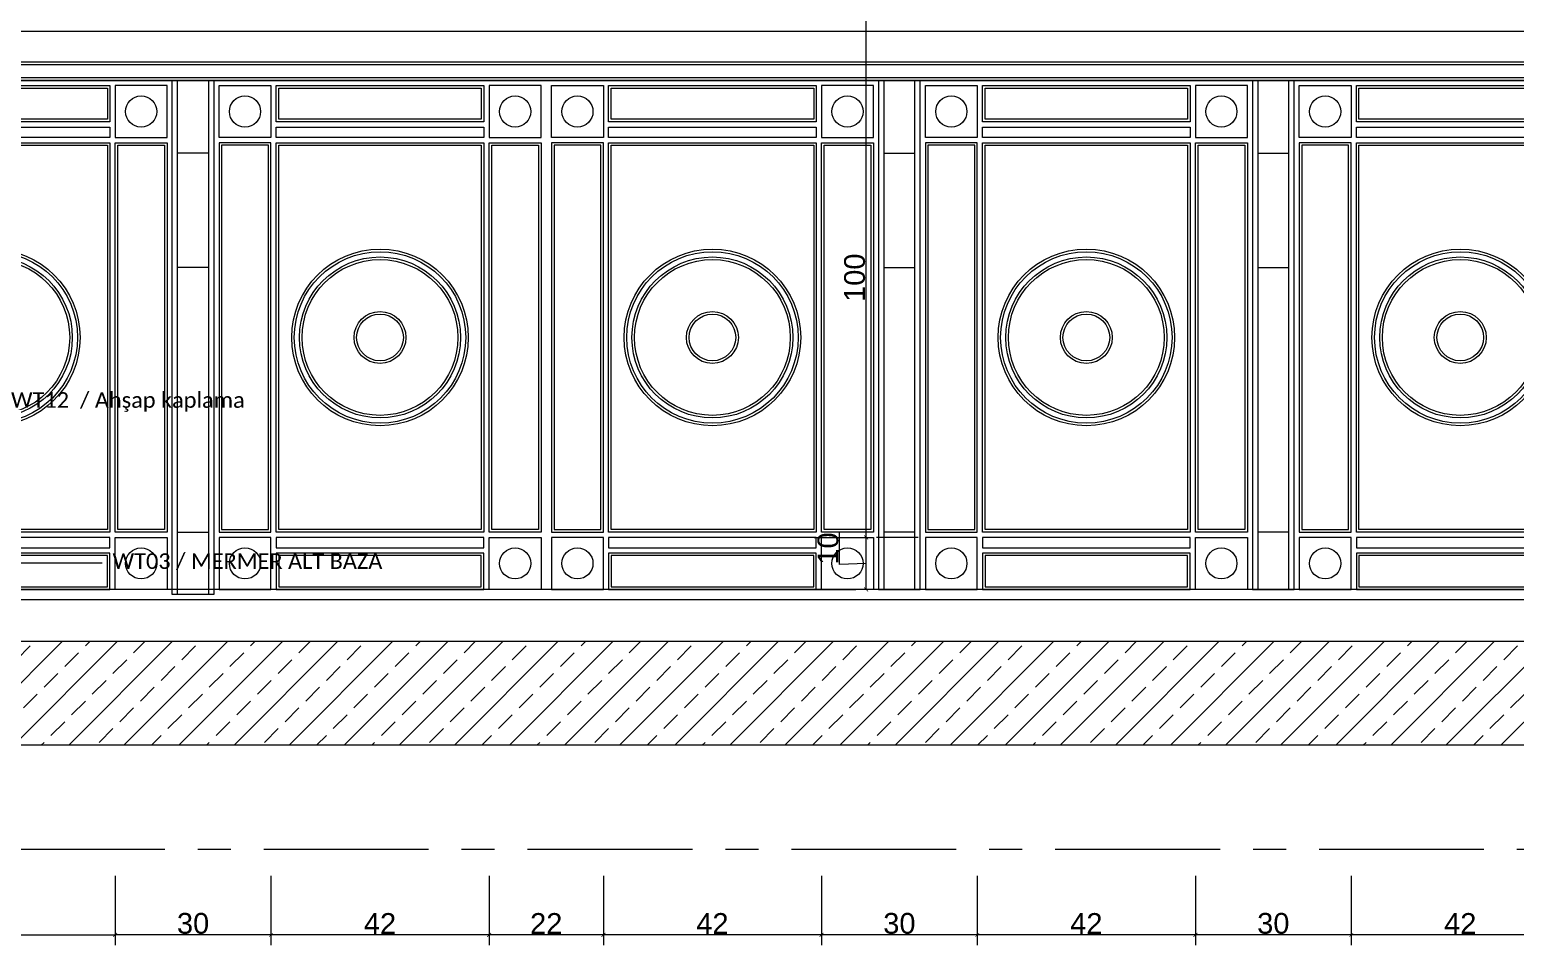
# Model space of a CAD drawing. Header units: millimetres. Extents: x 29001 to 40804, y -8833 to -5892.
# Drawn here: x 33066.4 to 33352.4, y -7188.7 to -7012.4 of the extents above; entities that cross this region are included whole.
import ezdxf
from ezdxf import colors
from ezdxf.entities.mleader import LeaderData, LeaderLine
from ezdxf.math import Vec2, Vec3

# ---------------------------------------------------------------- set-up
doc = ezdxf.new("R2010")
doc.units = ezdxf.units.MM
doc.linetypes.add('CENTER', pattern=[50.8, 31.75, -6.35, 6.35, -6.35])
doc.layers.get('0').update_dxf_attribs({"lineweight": 0})
doc.layers.get('Defpoints').update_dxf_attribs({"lineweight": 0})
for name, color, linetype, lineweight in [('xxx_Auto_Duvar_Duvar Plan Kesit', 7, 'Continuous', 0), ('xxx_Auto_Kaplama_Ahşap', 34, 'Continuous', 0), ('xxx_Auto_Kaplama_Mermer', 23, 'Continuous', 0), ('xxx_Auto_Olcu_Ic', 33, 'Continuous', 0), ('xxx_Auto_Tasiyici_KolonTarama', 253, 'Continuous', 0), ('xxx_Auto_Yardimci_Aks', 30, 'CENTER', 0), ('xxx_Auto_Yardimci_Yazi', 7, 'Continuous', 0)]:
    doc.layers.add(name, color=color, linetype=linetype, lineweight=lineweight)
doc.styles.add('AUTOBAN', font='')
doc.styles.add('narrow', font='ARIALN.TTF', dxfattribs={"height": 4})
doc.styles.get('AUTOBAN').set_extended_font_data('Helvetica Normal Tr')
doc.dimstyles.new('AUTO_DIM_1-20', dxfattribs={"dimtxt": 4, "dimasz": 0.75, "dimexe": 2, "dimexo": 10, "dimgap": 0.2, "dimtad": 1, "dimdec": 0, "dimrnd": 0.5, "dimdsep": 46, "dimtxsty": 'AUTOBAN', "dimblk": 'ARCHTICK', "dimcen": 2, "dimclrd": 256, "dimclre": 256, "dimclrt": 256, "dimadec": 0, "dimazin": 0, "dimtfac": 1, "dimtdec": 0, "dimtix": 1, "dimtofl": 0, "dimtmove": 1, "dimatfit": 3, "dimfxl": 1, "dimtolj": 1, "dimtzin": 0, "dimlwd": -1, "dimlwe": -1, "dimarcsym": 0})

# ---------------------------------------------------------------- blocks, each defined once
blk = doc.blocks.new('ÖN GÖRÜNÜŞ')
blk.add_lwpolyline([(107405.5, 22407.8), (106899.52, 22407.8), (106899.52, 22505.8), (107405.5, 22505.8)], close=True)
at = {"layer": 'xxx_Auto_Kaplama_Ahşap'}
for points in [[(106894.75, 22515.3), (107410.25, 22515.3)], [(107404.98, 22509.3), (106900.02, 22509.3)], [(107404.98, 22508.8), (106900.52, 22508.8)], [(107404.98, 22506.3), (106900.02, 22506.3)], [(107404.98, 22505.8), (106900.02, 22505.8)]]:
    blk.add_lwpolyline(points, dxfattribs=at)
for points in [[(106910.46, 22504.8), (106955.96, 22504.8), (106955.96, 22497.8), (106910.46, 22497.8)], [(106910.96, 22504.3), (106955.46, 22504.3), (106955.46, 22498.3), (106910.96, 22498.3)], [(106956.96, 22494.8), (106966.96, 22494.8), (106966.96, 22504.8), (106956.96, 22504.8)], [(106967.96, 22406.8), (106967.96, 22505.8), (106975.96, 22505.8), (106975.96, 22406.8)], [(106968.96, 22406.8), (106968.96, 22505.8), (106974.96, 22505.8), (106974.96, 22406.8)], [(106986.96, 22494.8), (106976.96, 22494.8), (106976.96, 22504.8), (106986.96, 22504.8)], [(106987.96, 22504.8), (107027.97, 22504.8), (107027.97, 22497.8), (106987.96, 22497.8)], [(106988.46, 22504.3), (107027.47, 22504.3), (107027.47, 22498.3), (106988.46, 22498.3)], [(107028.97, 22494.8), (107038.97, 22494.8), (107038.97, 22504.8), (107028.97, 22504.8)], [(107050.97, 22494.8), (107040.97, 22494.8), (107040.97, 22504.8), (107050.97, 22504.8)], [(107051.97, 22504.8), (107091.97, 22504.8), (107091.97, 22497.8), (107051.97, 22497.8)], [(107052.47, 22504.3), (107091.47, 22504.3), (107091.47, 22498.3), (107052.47, 22498.3)], [(107092.97, 22494.8), (107102.97, 22494.8), (107102.97, 22504.8), (107092.97, 22504.8)], [(107111.97, 22407.8), (107111.97, 22505.8), (107103.97, 22505.8), (107103.97, 22407.8)], [(107110.97, 22407.8), (107110.97, 22505.8), (107104.97, 22505.8), (107104.97, 22407.8)], [(107122.97, 22494.8), (107112.97, 22494.8), (107112.97, 22504.8), (107122.97, 22504.8)], [(107123.97, 22504.8), (107163.97, 22504.8), (107163.97, 22497.8), (107123.97, 22497.8)], [(107124.47, 22504.3), (107163.47, 22504.3), (107163.47, 22498.3), (107124.47, 22498.3)], [(107164.97, 22494.8), (107174.97, 22494.8), (107174.97, 22504.8), (107164.97, 22504.8)], [(107183.97, 22407.8), (107183.97, 22505.8), (107175.97, 22505.8), (107175.97, 22407.8)], [(107182.97, 22407.8), (107182.97, 22505.8), (107176.97, 22505.8), (107176.97, 22407.8)], [(107194.97, 22494.8), (107184.97, 22494.8), (107184.97, 22504.8), (107194.97, 22504.8)], [(107195.97, 22504.8), (107235.97, 22504.8), (107235.97, 22497.8), (107195.97, 22497.8)], [(107196.47, 22504.3), (107235.47, 22504.3), (107235.47, 22498.3), (107196.47, 22498.3)], [(106910.46, 22496.8), (106955.96, 22496.8), (106955.96, 22494.8), (106910.46, 22494.8)], [(106987.96, 22496.8), (107027.97, 22496.8), (107027.97, 22494.8), (106987.96, 22494.8)], [(107051.97, 22496.8), (107091.97, 22496.8), (107091.97, 22494.8), (107051.97, 22494.8)], [(107123.97, 22496.8), (107163.97, 22496.8), (107163.97, 22494.8), (107123.97, 22494.8)], [(107195.97, 22496.8), (107235.97, 22496.8), (107235.97, 22494.8), (107195.97, 22494.8)], [(106910.46, 22493.8), (106955.96, 22493.8), (106955.96, 22418.8), (106910.46, 22418.8)], [(106910.96, 22493.3), (106955.46, 22493.3), (106955.46, 22419.3), (106910.96, 22419.3)], [(106956.96, 22493.8), (106966.96, 22493.8), (106966.96, 22418.8), (106956.96, 22418.8)], [(106957.46, 22493.3), (106966.46, 22493.3), (106966.46, 22419.3), (106957.46, 22419.3)], [(106986.96, 22493.8), (106976.96, 22493.8), (106976.96, 22418.8), (106986.96, 22418.8)], [(106986.46, 22493.3), (106977.46, 22493.3), (106977.46, 22419.3), (106986.46, 22419.3)], [(106987.96, 22493.8), (107027.97, 22493.8), (107027.97, 22418.8), (106987.96, 22418.8)], [(106988.46, 22493.3), (107027.47, 22493.3), (107027.47, 22419.3), (106988.46, 22419.3)], [(107028.97, 22493.8), (107038.97, 22493.8), (107038.97, 22418.8), (107028.97, 22418.8)], [(107029.47, 22493.3), (107038.47, 22493.3), (107038.47, 22419.3), (107029.47, 22419.3)], [(107050.97, 22493.8), (107040.97, 22493.8), (107040.97, 22418.8), (107050.97, 22418.8)], [(107050.47, 22493.3), (107041.47, 22493.3), (107041.47, 22419.3), (107050.47, 22419.3)], [(107051.97, 22493.8), (107091.97, 22493.8), (107091.97, 22418.8), (107051.97, 22418.8)], [(107052.47, 22493.3), (107091.47, 22493.3), (107091.47, 22419.3), (107052.47, 22419.3)], [(107092.97, 22493.8), (107102.97, 22493.8), (107102.97, 22418.8), (107092.97, 22418.8)], [(107093.47, 22493.3), (107102.47, 22493.3), (107102.47, 22419.3), (107093.47, 22419.3)], [(107122.97, 22493.8), (107112.97, 22493.8), (107112.97, 22418.8), (107122.97, 22418.8)], [(107122.47, 22493.3), (107113.47, 22493.3), (107113.47, 22419.3), (107122.47, 22419.3)], [(107123.97, 22493.8), (107163.97, 22493.8), (107163.97, 22418.8), (107123.97, 22418.8)], [(107124.47, 22493.3), (107163.47, 22493.3), (107163.47, 22419.3), (107124.47, 22419.3)], [(107164.97, 22493.8), (107174.97, 22493.8), (107174.97, 22418.8), (107164.97, 22418.8)], [(107165.47, 22493.3), (107174.47, 22493.3), (107174.47, 22419.3), (107165.47, 22419.3)], [(107194.97, 22493.8), (107184.97, 22493.8), (107184.97, 22418.8), (107194.97, 22418.8)], [(107194.47, 22493.3), (107185.47, 22493.3), (107185.47, 22419.3), (107194.47, 22419.3)], [(107195.97, 22493.8), (107235.97, 22493.8), (107235.97, 22418.8), (107195.97, 22418.8)], [(107196.47, 22493.3), (107235.47, 22493.3), (107235.47, 22419.3), (107196.47, 22419.3)], [(106910.46, 22415.8), (106955.96, 22415.8), (106955.96, 22417.8), (106910.46, 22417.8)], [(106956.96, 22417.8), (106966.96, 22417.8), (106966.96, 22407.8), (106956.96, 22407.8)], [(106986.96, 22417.8), (106976.96, 22417.8), (106976.96, 22407.8), (106986.96, 22407.8)], [(106987.96, 22415.8), (107027.97, 22415.8), (107027.97, 22417.8), (106987.96, 22417.8)], [(107028.97, 22417.8), (107038.97, 22417.8), (107038.97, 22407.8), (107028.97, 22407.8)], [(107050.97, 22417.8), (107040.97, 22417.8), (107040.97, 22407.8), (107050.97, 22407.8)], [(107051.97, 22415.8), (107091.97, 22415.8), (107091.97, 22417.8), (107051.97, 22417.8)], [(107092.97, 22417.8), (107102.97, 22417.8), (107102.97, 22407.8), (107092.97, 22407.8)], [(107122.97, 22417.8), (107112.97, 22417.8), (107112.97, 22407.8), (107122.97, 22407.8)], [(107123.97, 22415.8), (107163.97, 22415.8), (107163.97, 22417.8), (107123.97, 22417.8)], [(107164.97, 22417.8), (107174.97, 22417.8), (107174.97, 22407.8), (107164.97, 22407.8)], [(107194.97, 22417.8), (107184.97, 22417.8), (107184.97, 22407.8), (107194.97, 22407.8)], [(107195.97, 22415.8), (107235.97, 22415.8), (107235.97, 22417.8), (107195.97, 22417.8)], [(106910.46, 22407.8), (106955.96, 22407.8), (106955.96, 22414.8), (106910.46, 22414.8)], [(106910.96, 22408.3), (106955.46, 22408.3), (106955.46, 22414.3), (106910.96, 22414.3)], [(106987.96, 22407.8), (107027.97, 22407.8), (107027.97, 22414.8), (106987.96, 22414.8)], [(106988.46, 22408.3), (107027.47, 22408.3), (107027.47, 22414.3), (106988.46, 22414.3)], [(107051.97, 22407.8), (107091.97, 22407.8), (107091.97, 22414.8), (107051.97, 22414.8)], [(107052.47, 22408.3), (107091.47, 22408.3), (107091.47, 22414.3), (107052.47, 22414.3)], [(107123.97, 22407.8), (107163.97, 22407.8), (107163.97, 22414.8), (107123.97, 22414.8)], [(107124.47, 22408.3), (107163.47, 22408.3), (107163.47, 22414.3), (107124.47, 22414.3)], [(107195.97, 22407.8), (107235.97, 22407.8), (107235.97, 22414.8), (107195.97, 22414.8)], [(107196.47, 22408.3), (107235.47, 22408.3), (107235.47, 22414.3), (107196.47, 22414.3)]]:
    blk.add_lwpolyline(points, close=True, dxfattribs=at)
at = {"layer": 'xxx_Auto_Kaplama_Ahşap', "elevation": 0.02}
for points in [[(106974.96, 22491.8), (106968.96, 22491.8)], [(107104.97, 22491.8), (107110.97, 22491.8)], [(107176.97, 22491.8), (107182.97, 22491.8)], [(106974.96, 22469.8), (106968.96, 22469.8)], [(107104.97, 22469.8), (107110.97, 22469.8)], [(107176.97, 22469.8), (107182.97, 22469.8)], [(106968.96, 22418.8), (106974.96, 22418.8)], [(107110.97, 22418.8), (107104.97, 22418.8)], [(107182.97, 22418.8), (107176.97, 22418.8)]]:
    blk.add_lwpolyline(points, dxfattribs=at)
at = {"layer": 'xxx_Auto_Kaplama_Ahşap'}
for centre, radius in [((106961.96, 22499.8), 3), ((106981.96, 22499.8), 3), ((107033.97, 22499.8), 3), ((107045.97, 22499.8), 3), ((107097.97, 22499.8), 3), ((107117.97, 22499.8), 3), ((107169.97, 22499.8), 3), ((107189.97, 22499.8), 3), ((106933.21, 22456.3), 17), ((106933.21, 22456.3), 16.5), ((107007.96, 22456.3), 17), ((107007.96, 22456.3), 16.5), ((107071.97, 22456.3), 17), ((107071.97, 22456.3), 16.5), ((107143.97, 22456.3), 17), ((107143.97, 22456.3), 16.5), ((107215.97, 22456.3), 17), ((107215.97, 22456.3), 16.5), ((106933.21, 22456.3), 15.5), ((106933.21, 22456.3), 15), ((107007.96, 22456.3), 15.5), ((107007.96, 22456.3), 15), ((107071.97, 22456.3), 15.5), ((107071.97, 22456.3), 15), ((107143.97, 22456.3), 15.5), ((107143.97, 22456.3), 15), ((107215.97, 22456.3), 15.5), ((107215.97, 22456.3), 15), ((107007.96, 22456.3), 5), ((107071.97, 22456.3), 5), ((107143.97, 22456.3), 5), ((107215.97, 22456.3), 5), ((107007.96, 22456.3), 4.5), ((107071.97, 22456.3), 4.5), ((107143.97, 22456.3), 4.5), ((107215.97, 22456.3), 4.5), ((106961.96, 22412.8), 3), ((106981.96, 22412.8), 3), ((107033.97, 22412.8), 3), ((107045.97, 22412.8), 3), ((107097.97, 22412.8), 3), ((107117.97, 22412.8), 3), ((107169.97, 22412.8), 3), ((107189.97, 22412.8), 3)]:
    blk.add_circle(centre, radius, dxfattribs=at)
blk = doc.blocks.new('_Dot')
at = {"color": 0, "linetype": 'ByBlock', "lineweight": -2}
blk.add_line((-0.5, 0), (-1, 0), dxfattribs=at)
at = {"color": 0, "linetype": 'ByBlock', "const_width": 0.5}
blk.add_lwpolyline([(-0.25, 0, 1), (0.25, 0, 1)], format="xyb", close=True, dxfattribs=at)
blk = doc.blocks.new('_ArchTick')
at = {"color": 0, "linetype": 'ByBlock', "const_width": 0.15}
blk.add_lwpolyline([(-0.5, -0.5), (0.5, 0.5)], dxfattribs=at)
blk = doc.blocks.new('*D153')
at = {"layer": 'Defpoints', "color": 0, "transparency": 16777216}
for p in [(33227.43, -7110.16), (33227.43, -7110.16), (33227.43, -7120.16)]:
    blk.add_point(p, dxfattribs=at)
at = {"layer": 'xxx_Auto_Olcu_Ic', "transparency": 16777216}
for p, q in [((33217.43, -7110.16), (33225.43, -7110.16)), ((33222.3, -7115.36), (33222.3, -7109.24)), ((33227.43, -7120.16), (33227.43, -7110.16)), ((33227.43, -7115.16), (33222.3, -7115.36)), ((33217.43, -7120.16), (33225.43, -7120.16))]:
    blk.add_line(p, q, dxfattribs=at)
at = {"layer": 'xxx_Auto_Olcu_Ic', "transparency": 16777216, "xscale": 0.75, "yscale": 0.75, "zscale": 0.75}
for p, rotation in [((33227.43, -7110.16), 90), ((33227.43, -7120.16), 270)]:
    blk.add_blockref('_ArchTick', p, dxfattribs=dict(at, rotation=rotation))
at = {"layer": 'xxx_Auto_Olcu_Ic', "transparency": 16777216, "insert": (33220.1, -7112.3), "char_height": 4, "attachment_point": 5, "rotation": 90, "style": 'AUTOBAN'}
blk.add_mtext('\\A1;10', dxfattribs=at)
blk = doc.blocks.new('*D154')
at = {"layer": 'Defpoints', "color": 0, "transparency": 16777216}
for p in [(33227.43, -7010.16), (33227.43, -7010.16), (33227.43, -7110.16)]:
    blk.add_point(p, dxfattribs=at)
at = {"layer": 'xxx_Auto_Olcu_Ic', "transparency": 16777216}
for p, q in [((33217.43, -7010.16), (33225.43, -7010.16)), ((33227.43, -7110.16), (33227.43, -7010.16)), ((33237.43, -7110.16), (33229.43, -7110.16))]:
    blk.add_line(p, q, dxfattribs=at)
at = {"layer": 'xxx_Auto_Olcu_Ic', "transparency": 16777216, "xscale": 0.75, "yscale": 0.75, "zscale": 0.75}
for p, rotation in [((33227.43, -7010.16), 90), ((33227.43, -7110.16), 270)]:
    blk.add_blockref('_ArchTick', p, dxfattribs=dict(at, rotation=rotation))
at = {"layer": 'xxx_Auto_Olcu_Ic', "transparency": 16777216, "insert": (33225.23, -7060.16), "char_height": 4, "attachment_point": 5, "rotation": 90, "style": 'AUTOBAN'}
blk.add_mtext('\\A1;100', dxfattribs=at)
blk = doc.blocks.new('*D167')
at = {"layer": 'Defpoints', "color": 0, "transparency": 16777216}
for p in [(33320.84, -7165.32), (33362.84, -7165.32), (33320.84, -7186.69)]:
    blk.add_point(p, dxfattribs=at)
at = {"layer": 'xxx_Auto_Olcu_Ic', "transparency": 16777216}
for p, q in [((33320.84, -7175.32), (33320.84, -7188.69)), ((33362.84, -7175.32), (33362.84, -7188.69)), ((33362.84, -7186.69), (33320.84, -7186.69))]:
    blk.add_line(p, q, dxfattribs=at)
at = {"layer": 'xxx_Auto_Olcu_Ic', "transparency": 16777216, "xscale": 0.75, "yscale": 0.75, "zscale": 0.75, "rotation": 180}
blk.add_blockref('_ArchTick', (33320.84, -7186.69), dxfattribs=at)
at = {"layer": 'xxx_Auto_Olcu_Ic', "transparency": 16777216, "xscale": 0.75, "yscale": 0.75, "zscale": 0.75}
blk.add_blockref('_ArchTick', (33362.84, -7186.69), dxfattribs=at)
at = {"layer": 'xxx_Auto_Olcu_Ic', "transparency": 16777216, "insert": (33341.84, -7184.49), "char_height": 4, "attachment_point": 5, "style": 'AUTOBAN'}
blk.add_mtext('\\A1;42', dxfattribs=at)
blk = doc.blocks.new('*D168')
at = {"layer": 'Defpoints', "color": 0, "transparency": 16777216}
for p in [(33290.84, -7165.32), (33320.84, -7165.32), (33290.84, -7186.69)]:
    blk.add_point(p, dxfattribs=at)
at = {"layer": 'xxx_Auto_Olcu_Ic', "transparency": 16777216}
for p, q in [((33290.84, -7175.32), (33290.84, -7188.69)), ((33320.84, -7175.32), (33320.84, -7188.69)), ((33320.84, -7186.69), (33290.84, -7186.69))]:
    blk.add_line(p, q, dxfattribs=at)
at = {"layer": 'xxx_Auto_Olcu_Ic', "transparency": 16777216, "xscale": 0.75, "yscale": 0.75, "zscale": 0.75, "rotation": 180}
blk.add_blockref('_ArchTick', (33290.84, -7186.69), dxfattribs=at)
at = {"layer": 'xxx_Auto_Olcu_Ic', "transparency": 16777216, "xscale": 0.75, "yscale": 0.75, "zscale": 0.75}
blk.add_blockref('_ArchTick', (33320.84, -7186.69), dxfattribs=at)
at = {"layer": 'xxx_Auto_Olcu_Ic', "transparency": 16777216, "insert": (33305.84, -7184.49), "char_height": 4, "attachment_point": 5, "style": 'AUTOBAN'}
blk.add_mtext('\\A1;30', dxfattribs=at)
blk = doc.blocks.new('*D169')
at = {"layer": 'Defpoints', "color": 0, "transparency": 16777216}
for p in [(33218.84, -7165.32), (33248.84, -7165.32), (33218.84, -7186.69)]:
    blk.add_point(p, dxfattribs=at)
at = {"layer": 'xxx_Auto_Olcu_Ic', "transparency": 16777216}
for p, q in [((33218.84, -7175.32), (33218.84, -7188.69)), ((33248.84, -7175.32), (33248.84, -7188.69)), ((33248.84, -7186.69), (33218.84, -7186.69))]:
    blk.add_line(p, q, dxfattribs=at)
at = {"layer": 'xxx_Auto_Olcu_Ic', "transparency": 16777216, "xscale": 0.75, "yscale": 0.75, "zscale": 0.75, "rotation": 180}
blk.add_blockref('_ArchTick', (33218.84, -7186.69), dxfattribs=at)
at = {"layer": 'xxx_Auto_Olcu_Ic', "transparency": 16777216, "xscale": 0.75, "yscale": 0.75, "zscale": 0.75}
blk.add_blockref('_ArchTick', (33248.84, -7186.69), dxfattribs=at)
at = {"layer": 'xxx_Auto_Olcu_Ic', "transparency": 16777216, "insert": (33233.84, -7184.49), "char_height": 4, "attachment_point": 5, "style": 'AUTOBAN'}
blk.add_mtext('\\A1;30', dxfattribs=at)
blk = doc.blocks.new('*D170')
at = {"layer": 'Defpoints', "color": 0, "transparency": 16777216}
for p in [(33248.84, -7165.32), (33290.84, -7165.32), (33248.84, -7186.69)]:
    blk.add_point(p, dxfattribs=at)
at = {"layer": 'xxx_Auto_Olcu_Ic', "transparency": 16777216}
for p, q in [((33248.84, -7175.32), (33248.84, -7188.69)), ((33290.84, -7175.32), (33290.84, -7188.69)), ((33290.84, -7186.69), (33248.84, -7186.69))]:
    blk.add_line(p, q, dxfattribs=at)
at = {"layer": 'xxx_Auto_Olcu_Ic', "transparency": 16777216, "xscale": 0.75, "yscale": 0.75, "zscale": 0.75, "rotation": 180}
blk.add_blockref('_ArchTick', (33248.84, -7186.69), dxfattribs=at)
at = {"layer": 'xxx_Auto_Olcu_Ic', "transparency": 16777216, "xscale": 0.75, "yscale": 0.75, "zscale": 0.75}
blk.add_blockref('_ArchTick', (33290.84, -7186.69), dxfattribs=at)
at = {"layer": 'xxx_Auto_Olcu_Ic', "transparency": 16777216, "insert": (33269.84, -7184.49), "char_height": 4, "attachment_point": 5, "style": 'AUTOBAN'}
blk.add_mtext('\\A1;42', dxfattribs=at)
blk = doc.blocks.new('*D171')
at = {"layer": 'Defpoints', "color": 0, "transparency": 16777216}
for p in [(33176.84, -7165.32), (33218.84, -7165.32), (33176.84, -7186.69)]:
    blk.add_point(p, dxfattribs=at)
at = {"layer": 'xxx_Auto_Olcu_Ic', "transparency": 16777216}
for p, q in [((33176.84, -7175.32), (33176.84, -7188.69)), ((33218.84, -7175.32), (33218.84, -7188.69)), ((33218.84, -7186.69), (33176.84, -7186.69))]:
    blk.add_line(p, q, dxfattribs=at)
at = {"layer": 'xxx_Auto_Olcu_Ic', "transparency": 16777216, "xscale": 0.75, "yscale": 0.75, "zscale": 0.75, "rotation": 180}
blk.add_blockref('_ArchTick', (33176.84, -7186.69), dxfattribs=at)
at = {"layer": 'xxx_Auto_Olcu_Ic', "transparency": 16777216, "xscale": 0.75, "yscale": 0.75, "zscale": 0.75}
blk.add_blockref('_ArchTick', (33218.84, -7186.69), dxfattribs=at)
at = {"layer": 'xxx_Auto_Olcu_Ic', "transparency": 16777216, "insert": (33197.84, -7184.49), "char_height": 4, "attachment_point": 5, "style": 'AUTOBAN'}
blk.add_mtext('\\A1;42', dxfattribs=at)
blk = doc.blocks.new('*D172')
at = {"layer": 'Defpoints', "color": 0, "transparency": 16777216}
for p in [(33154.84, -7165.32), (33176.84, -7165.32), (33154.84, -7186.69)]:
    blk.add_point(p, dxfattribs=at)
at = {"layer": 'xxx_Auto_Olcu_Ic', "transparency": 16777216}
for p, q in [((33154.84, -7175.32), (33154.84, -7188.69)), ((33176.84, -7175.32), (33176.84, -7188.69)), ((33176.84, -7186.69), (33154.84, -7186.69))]:
    blk.add_line(p, q, dxfattribs=at)
at = {"layer": 'xxx_Auto_Olcu_Ic', "transparency": 16777216, "xscale": 0.75, "yscale": 0.75, "zscale": 0.75, "rotation": 180}
blk.add_blockref('_ArchTick', (33154.84, -7186.69), dxfattribs=at)
at = {"layer": 'xxx_Auto_Olcu_Ic', "transparency": 16777216, "xscale": 0.75, "yscale": 0.75, "zscale": 0.75}
blk.add_blockref('_ArchTick', (33176.84, -7186.69), dxfattribs=at)
at = {"layer": 'xxx_Auto_Olcu_Ic', "transparency": 16777216, "insert": (33165.84, -7184.49), "char_height": 4, "attachment_point": 5, "style": 'AUTOBAN'}
blk.add_mtext('\\A1;22', dxfattribs=at)
blk = doc.blocks.new('*D173')
at = {"layer": 'Defpoints', "color": 0, "transparency": 16777216}
for p in [(33112.83, -7165.32), (33154.84, -7165.32), (33112.83, -7186.69)]:
    blk.add_point(p, dxfattribs=at)
at = {"layer": 'xxx_Auto_Olcu_Ic', "transparency": 16777216}
for p, q in [((33112.83, -7175.32), (33112.83, -7188.69)), ((33154.84, -7175.32), (33154.84, -7188.69)), ((33154.84, -7186.69), (33112.83, -7186.69))]:
    blk.add_line(p, q, dxfattribs=at)
at = {"layer": 'xxx_Auto_Olcu_Ic', "transparency": 16777216, "xscale": 0.75, "yscale": 0.75, "zscale": 0.75, "rotation": 180}
blk.add_blockref('_ArchTick', (33112.83, -7186.69), dxfattribs=at)
at = {"layer": 'xxx_Auto_Olcu_Ic', "transparency": 16777216, "xscale": 0.75, "yscale": 0.75, "zscale": 0.75}
blk.add_blockref('_ArchTick', (33154.84, -7186.69), dxfattribs=at)
at = {"layer": 'xxx_Auto_Olcu_Ic', "transparency": 16777216, "insert": (33133.83, -7184.49), "char_height": 4, "attachment_point": 5, "style": 'AUTOBAN'}
blk.add_mtext('\\A1;42', dxfattribs=at)
blk = doc.blocks.new('*D174')
at = {"layer": 'Defpoints', "color": 0, "transparency": 16777216}
for p in [(33112.83, -7165.32), (33082.83, -7175.32), (33082.83, -7186.69)]:
    blk.add_point(p, dxfattribs=at)
at = {"layer": 'xxx_Auto_Olcu_Ic', "transparency": 16777216}
for p, q in [((33112.83, -7175.32), (33112.83, -7188.69)), ((33082.83, -7185.32), (33082.83, -7188.69)), ((33112.83, -7186.69), (33082.83, -7186.69))]:
    blk.add_line(p, q, dxfattribs=at)
at = {"layer": 'xxx_Auto_Olcu_Ic', "transparency": 16777216, "xscale": 0.75, "yscale": 0.75, "zscale": 0.75, "rotation": 180}
blk.add_blockref('_ArchTick', (33082.83, -7186.69), dxfattribs=at)
at = {"layer": 'xxx_Auto_Olcu_Ic', "transparency": 16777216, "xscale": 0.75, "yscale": 0.75, "zscale": 0.75}
blk.add_blockref('_ArchTick', (33112.83, -7186.69), dxfattribs=at)
at = {"layer": 'xxx_Auto_Olcu_Ic', "transparency": 16777216, "insert": (33097.83, -7184.49), "char_height": 4, "attachment_point": 5, "style": 'AUTOBAN'}
blk.add_mtext('\\A1;30', dxfattribs=at)
blk = doc.blocks.new('*D175')
at = {"layer": 'Defpoints', "color": 0, "transparency": 16777216}
for p in [(33035.39, -7165.32), (33082.83, -7165.32), (33082.83, -7186.69)]:
    blk.add_point(p, dxfattribs=at)
at = {"layer": 'xxx_Auto_Olcu_Ic', "transparency": 16777216}
for p, q in [((33035.39, -7175.32), (33035.39, -7188.69)), ((33082.83, -7175.32), (33082.83, -7188.69)), ((33035.39, -7186.69), (33082.83, -7186.69))]:
    blk.add_line(p, q, dxfattribs=at)
at = {"layer": 'xxx_Auto_Olcu_Ic', "transparency": 16777216, "xscale": 0.75, "yscale": 0.75, "zscale": 0.75, "rotation": 180}
blk.add_blockref('_ArchTick', (33035.39, -7186.69), dxfattribs=at)
at = {"layer": 'xxx_Auto_Olcu_Ic', "transparency": 16777216, "xscale": 0.75, "yscale": 0.75, "zscale": 0.75}
blk.add_blockref('_ArchTick', (33082.83, -7186.69), dxfattribs=at)
at = {"layer": 'xxx_Auto_Olcu_Ic', "transparency": 16777216, "insert": (33059.11, -7184.49), "char_height": 4, "attachment_point": 5, "style": 'AUTOBAN'}
blk.add_mtext('\\A1;48', dxfattribs=at)

msp = doc.modelspace()

# ---------------------------------------------------------------- hatches: boundary and pattern name
at = {"layer": 'xxx_Auto_Tasiyici_KolonTarama'}
h = msp.add_hatch(dxfattribs=at)
h.set_pattern_fill('ANSI33', color=256, scale=30)
h.set_pattern_definition([(45, (-20270.141, -30976.028), (-5.3033009, 5.3033009), []), (45, (-20264.8375, -30976.028), (-5.3033009, 5.3033009), [3.75, -1.875])])
h.paths.add_polyline_path([(33549.59, -7150.16), (33549.59, -7130.16), (32947.28, -7130.16), (32947.28, -7150.16)])

# ---------------------------------------------------------------- linework, layer by layer
at = {"layer": 'xxx_Auto_Duvar_Duvar Plan Kesit', "elevation": -0.02}
for points in [[(32947.28, -7130.16), (33549.98, -7130.16)], [(33549.59, -7150.16), (32947.28, -7150.16)]]:
    msp.add_lwpolyline(points, dxfattribs=at)
at = {"layer": 'xxx_Auto_Kaplama_Mermer'}
for points in [[(33549.59, -7120.16), (32947.28, -7120.16)], [(33549.59, -7122.16), (32947.28, -7122.16)]]:
    msp.add_lwpolyline(points, dxfattribs=at)
at = {"layer": 'xxx_Auto_Yardimci_Aks'}
msp.add_lwpolyline([(33549.59, -7153), (33549.59, -7170.23), (32947.28, -7170.23), (32947.28, -6663.31), (33549.59, -6663.31), (33549.59, -7150.16)], dxfattribs=at)

# ---------------------------------------------------------------- block references
at = {"layer": 'xxx_Auto_Kaplama_Ahşap'}
msp.add_blockref('ÖN GÖRÜNÜŞ', (-73874.13, -29527.96), dxfattribs=at)

# ---------------------------------------------------------------- dimensions: what is measured, and where the dimension line sits
at = {"layer": 'xxx_Auto_Olcu_Ic'}
dim = msp.add_linear_dim(base=(33227.43, -7010.16), p1=(33227.43, -7110.16), p2=(33227.43, -7010.16), angle=90, dimstyle='AUTO_DIM_1-20', dxfattribs=at)
dim.commit()
dim.dimension.update_dxf_attribs({"geometry": '*D154', "text_midpoint": (33225.23, -7060.16)})
dim = msp.add_linear_dim(base=(33227.43, -7110.16), p1=(33227.43, -7120.16), p2=(33227.43, -7110.16), angle=90, dimstyle='AUTO_DIM_1-20', dxfattribs=at)
dim.commit()
dim.dimension.update_dxf_attribs({"geometry": '*D153', "text_midpoint": (33222.3, -7115.16), "dimtype": 160})
for base, p1, p2, picture, middle in [((33082.83, -7186.69), (33035.39, -7165.32), (33082.83, -7165.32), '*D175', (33059.11, -7184.49)), ((33082.83, -7186.69), (33112.83, -7165.32), (33082.83, -7175.32), '*D174', (33097.83, -7184.49)), ((33112.83, -7186.69), (33154.84, -7165.32), (33112.83, -7165.32), '*D173', (33133.83, -7184.49)), ((33154.84, -7186.69), (33176.84, -7165.32), (33154.84, -7165.32), '*D172', (33165.84, -7184.49)), ((33176.84, -7186.69), (33218.84, -7165.32), (33176.84, -7165.32), '*D171', (33197.84, -7184.49)), ((33218.84, -7186.69), (33248.84, -7165.32), (33218.84, -7165.32), '*D169', (33233.84, -7184.49)), ((33248.84, -7186.69), (33290.84, -7165.32), (33248.84, -7165.32), '*D170', (33269.84, -7184.49)), ((33290.84, -7186.69), (33320.84, -7165.32), (33290.84, -7165.32), '*D168', (33305.84, -7184.49)), ((33320.84, -7186.69), (33362.84, -7165.32), (33320.84, -7165.32), '*D167', (33341.84, -7184.49))]:
    dim = msp.add_linear_dim(base=base, p1=p1, p2=p2, dimstyle='AUTO_DIM_1-20', override={"dimfxl": 4}, dxfattribs=at)
    dim.commit()
    dim.dimension.update_dxf_attribs({"geometry": picture, "text_midpoint": middle})

# ---------------------------------------------------------------- leaders
at = {"layer": 'xxx_Auto_Yardimci_Yazi'}
ml = msp.add_multileader_mtext('Standard', dxfattribs=at)
ml.set_content('{\\fCalibri Light|b0|i0|c162|p34;WT12  / Ahşap kaplama}', color=256, style='narrow')
ml.set_leader_properties(color=256, linetype='ByLayer', lineweight=-1)
ml.set_arrow_properties(name='DOT')
ml.build(insert=Vec2(0, 0))
ml.multileader.update_dxf_attribs({"dogleg_length": 49.61, "arrow_head_size": 1.2})
ctx = ml.context
ctx.base_point, ctx.char_height, ctx.arrow_head_size, ctx.plane_origin = Vec3(33060.77, -7084.12, 0.02), 3, 1.2, Vec3(32701, -6985.89, 0.02)
notes = []
notes.append((ctx, [(0, (1, 1, 0), (33058.95, -7084.12, 0.02), (1, 0), 1.82, [(0, [(33054.98, -7097.09, 0.02)], 0, [])])]))
ctx.mtext.insert, ctx.mtext.width, ctx.mtext.defined_height, ctx.mtext.flow_direction = Vec3(33062.77, -7082.2, 0.02), 186.3768, 39.78, 5
ml = msp.add_multileader_mtext('Standard', dxfattribs=at)
ml.set_content('{\\fCalibri Light|b0|i0|c162|p34;WT03 / MERMER ALT BAZA}', color=256, style='narrow')
ml.set_leader_properties(color=256, linetype='ByLayer', lineweight=-1)
ml.set_arrow_properties(name='DOT')
ml.build(insert=Vec2(0, 0))
ml.multileader.update_dxf_attribs({"dogleg_length": 49.61, "arrow_head_size": 1.2})
ctx = ml.context
ctx.base_point, ctx.char_height, ctx.arrow_head_size, ctx.plane_origin = Vec3(33080.33, -7115.03, 0.02), 3, 1.2, Vec3(32734.31, -6989.34, 0.02)
notes.append((ctx, [(0, (1, 1, 0), (33064.53, -7115.03, 0.02), (1, 0), 15.8, [(0, [(33053.84, -7115.03, 0.02)], 0, [])])]))
ctx.mtext.insert, ctx.mtext.width, ctx.mtext.defined_height, ctx.mtext.flow_direction = Vec3(33082.33, -7113.22, 0.02), 186.3768, 39.78, 5
for ctx, leaders in notes:
    for number, flags, end, landing, length, lines in leaders:
        leader = LeaderData()
        leader.index, (leader.has_last_leader_line, leader.has_dogleg_vector, leader.attachment_direction) = number, flags
        leader.last_leader_point, leader.dogleg_vector, leader.dogleg_length = Vec3(end), Vec3(landing), length
        for number, points, colour, breaks in lines:
            line = LeaderLine()
            line.index, line.vertices, line.color, line.breaks = number, Vec3.list(points), colors.encode_raw_color(colour), breaks
            leader.lines.append(line)
        ctx.leaders.append(leader)

doc.saveas('drawing.dxf')
